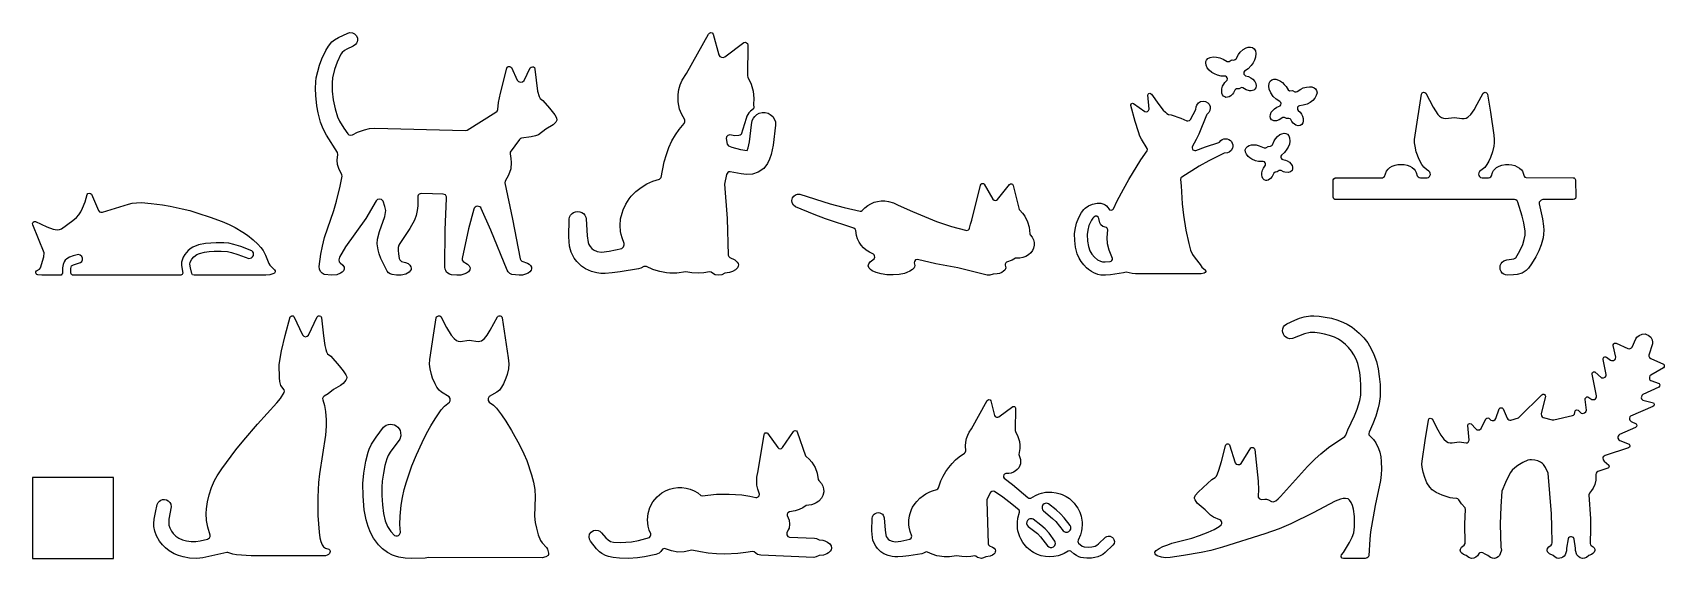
# Model space of a CAD drawing. Extents: x 0.5 to 20.7, y 17 to 23.5.
import ezdxf

# ---------------------------------------------------------------- set-up
doc = ezdxf.new("R2010")
doc.units = 0

msp = doc.modelspace()

# ---------------------------------------------------------------- linework, layer by layer
for points in [[(4.203, 20.5), (4.108, 20.511), (4.081, 20.526), (4.06, 20.548), (4.048, 20.575), (4.045, 20.61), (4.067, 20.761), (4.085, 20.86), (4.112, 20.967), (4.225, 21.299), (4.261, 21.416), (4.304, 21.6), (4.328, 21.726), (4.324, 21.742), (4.287, 21.82), (4.274, 21.871), (4.27, 21.924), (4.277, 21.995), (4.273, 22.017), (4.135, 22.232), (4.095, 22.311), (4.063, 22.392), (4.034, 22.508), (4.018, 22.594), (4.003, 22.723), (4, 22.811), (4.004, 22.891), (4.01, 22.941), (4.027, 23.02), (4.051, 23.1), (4.079, 23.176), (4.128, 23.278), (4.161, 23.334), (4.204, 23.385), (4.236, 23.412), (4.285, 23.442), (4.402, 23.494), (4.424, 23.5), (4.456, 23.498), (4.484, 23.485), (4.507, 23.462), (4.52, 23.431), (4.521, 23.409), (4.517, 23.388), (4.509, 23.37), (4.495, 23.353), (4.468, 23.334), (4.387, 23.296), (4.359, 23.279), (4.332, 23.256), (4.313, 23.232), (4.268, 23.137), (4.235, 23.043), (4.212, 22.943), (4.205, 22.88), (4.206, 22.778), (4.22, 22.669), (4.244, 22.558), (4.274, 22.461), (4.299, 22.404), (4.35, 22.32), (4.402, 22.248), (4.414, 22.238), (4.431, 22.233), (4.457, 22.236), (4.519, 22.269), (4.606, 22.3), (4.669, 22.314), (4.734, 22.321), (5.858, 22.292), (5.876, 22.295), (6.232, 22.515), (6.247, 22.531), (6.255, 22.55), (6.265, 22.637), (6.288, 22.753), (6.366, 23.059), (6.374, 23.073), (6.385, 23.081), (6.402, 23.083), (6.414, 23.079), (6.424, 23.071), (6.497, 22.911), (6.512, 22.896), (6.537, 22.887), (6.563, 22.893), (6.581, 22.909), (6.658, 23.067), (6.668, 23.075), (6.685, 23.079), (6.697, 23.076), (6.708, 23.068), (6.716, 23.049), (6.749, 22.778), (6.767, 22.709), (6.781, 22.687), (6.814, 22.66), (6.896, 22.565), (6.961, 22.485), (6.984, 22.445), (6.985, 22.416), (6.972, 22.392), (6.94, 22.361), (6.852, 22.305), (6.76, 22.238), (6.722, 22.223), (6.669, 22.21), (6.551, 22.197), (6.537, 22.192), (6.523, 22.18), (6.409, 22.024), (6.407, 22.001), (6.419, 21.943), (6.423, 21.893), (6.415, 21.815), (6.39, 21.739), (6.346, 21.664), (6.341, 21.643), (6.439, 21.192), (6.532, 20.702), (6.541, 20.685), (6.553, 20.675), (6.623, 20.651), (6.644, 20.638), (6.662, 20.62), (6.672, 20.601), (6.674, 20.581), (6.668, 20.562), (6.654, 20.543), (6.63, 20.525), (6.598, 20.512), (6.562, 20.503), (6.522, 20.5), (6.431, 20.51), (6.405, 20.522), (6.383, 20.542), (6.37, 20.565), (6.17, 21.057), (6.052, 21.325), (6.045, 21.337), (6.032, 21.348), (6.005, 21.354), (5.989, 21.351), (5.976, 21.343), (5.965, 21.331), (5.959, 21.317), (5.895, 21.074), (5.813, 20.709), (5.816, 20.688), (5.828, 20.669), (5.88, 20.639), (5.903, 20.615), (5.912, 20.591), (5.908, 20.566), (5.892, 20.543), (5.868, 20.525), (5.837, 20.512), (5.8, 20.503), (5.75, 20.5), (5.682, 20.507), (5.659, 20.514), (5.639, 20.525), (5.623, 20.539), (5.611, 20.558), (5.604, 20.577), (5.601, 20.599), (5.605, 21.06), (5.623, 21.451), (5.621, 21.471), (5.607, 21.493), (5.581, 21.504), (5.314, 21.512), (5.297, 21.509), (5.284, 21.502), (5.272, 21.49), (5.266, 21.477), (5.265, 21.357), (5.259, 21.302), (5.245, 21.239), (5.223, 21.18), (5.168, 21.078), (5.043, 20.894), (5.032, 20.871), (5.025, 20.844), (5.023, 20.807), (5.026, 20.765), (5.037, 20.707), (5.045, 20.689), (5.066, 20.672), (5.115, 20.658), (5.145, 20.644), (5.167, 20.625), (5.18, 20.606), (5.184, 20.589), (5.182, 20.571), (5.173, 20.553), (5.158, 20.538), (5.116, 20.514), (5.061, 20.502), (5.002, 20.502), (4.948, 20.508), (4.925, 20.516), (4.903, 20.531), (4.886, 20.552), (4.808, 20.706), (4.786, 20.767), (4.774, 20.813), (4.765, 20.889), (4.769, 20.945), (4.791, 21.041), (4.856, 21.225), (4.867, 21.275), (4.87, 21.299), (4.86, 21.352), (4.837, 21.415), (4.817, 21.436), (4.792, 21.442), (4.769, 21.436), (4.752, 21.421), (4.623, 21.204), (4.372, 20.851), (4.297, 20.722), (4.287, 20.693), (4.292, 20.667), (4.305, 20.652), (4.34, 20.624), (4.354, 20.6), (4.355, 20.577), (4.345, 20.555), (4.33, 20.538), (4.311, 20.525), (4.262, 20.507)], [(7.789, 20.833), (7.812, 20.85), (7.821, 20.878), (7.819, 20.893), (7.793, 20.963), (7.783, 21.003), (7.776, 21.042), (7.771, 21.116), (7.776, 21.196), (7.793, 21.269), (7.806, 21.309), (7.838, 21.38), (7.881, 21.445), (7.907, 21.479), (7.964, 21.537), (8.028, 21.587), (8.098, 21.629), (8.176, 21.664), (8.255, 21.689), (8.27, 21.699), (8.279, 21.711), (8.316, 21.903), (8.342, 21.993), (8.374, 22.081), (8.411, 22.161), (8.454, 22.236), (8.5, 22.303), (8.563, 22.375), (8.572, 22.396), (8.57, 22.422), (8.528, 22.495), (8.506, 22.553), (8.487, 22.643), (8.486, 22.737), (8.495, 22.797), (8.512, 22.855), (8.537, 22.913), (8.589, 22.993), (8.863, 23.483), (8.875, 23.495), (8.891, 23.5), (8.908, 23.496), (8.92, 23.483), (8.989, 23.225), (9.004, 23.204), (9.023, 23.195), (9.046, 23.194), (9.064, 23.202), (9.302, 23.377), (9.318, 23.381), (9.335, 23.376), (9.346, 23.364), (9.351, 23.348), (9.345, 22.965), (9.349, 22.95), (9.392, 22.865), (9.416, 22.778), (9.423, 22.686), (9.418, 22.612), (9.425, 22.576), (9.418, 22.56), (9.383, 22.529), (9.363, 22.507), (9.339, 22.468), (9.327, 22.44), (9.268, 22.241), (9.254, 22.231), (9.237, 22.228), (9.189, 22.226), (9.128, 22.235), (9.101, 22.227), (9.087, 22.212), (9.08, 22.19), (9.093, 22.121), (9.112, 22.1), (9.153, 22.085), (9.26, 22.056), (9.343, 22.044), (9.355, 22.076), (9.37, 22.15), (9.393, 22.361), (9.405, 22.413), (9.418, 22.441), (9.435, 22.465), (9.462, 22.489), (9.489, 22.503), (9.525, 22.513), (9.563, 22.513), (9.601, 22.503), (9.628, 22.489), (9.657, 22.463), (9.677, 22.433), (9.69, 22.396), (9.693, 22.358), (9.663, 22.109), (9.639, 21.994), (9.619, 21.934), (9.592, 21.881), (9.546, 21.821), (9.479, 21.774), (9.406, 21.752), (9.335, 21.748), (9.266, 21.754), (9.133, 21.781), (9.116, 21.778), (9.104, 21.771), (9.093, 21.758), (9.087, 21.745), (9.061, 21.625), (9.092, 21.203), (9.108, 20.75), (9.115, 20.731), (9.125, 20.72), (9.188, 20.69), (9.219, 20.662), (9.228, 20.646), (9.233, 20.629), (9.231, 20.612), (9.223, 20.594), (9.197, 20.566), (9.161, 20.546), (9.121, 20.534), (9.066, 20.525), (9.026, 20.507), (8.988, 20.5), (8.945, 20.507), (8.924, 20.517), (8.895, 20.537), (8.876, 20.542), (8.807, 20.531), (8.741, 20.526), (8.656, 20.53), (8.582, 20.541), (8.47, 20.527), (8.386, 20.527), (8.342, 20.531), (8.259, 20.546), (8.217, 20.558), (8.175, 20.572), (8.095, 20.607), (8.081, 20.61), (8.062, 20.607), (8.026, 20.587), (7.996, 20.578), (7.77, 20.542), (7.67, 20.529), (7.585, 20.524), (7.531, 20.524), (7.482, 20.53), (7.414, 20.548), (7.343, 20.579), (7.291, 20.614), (7.261, 20.64), (7.234, 20.669), (7.202, 20.713), (7.165, 20.784), (7.154, 20.816), (7.144, 20.86), (7.135, 20.977), (7.14, 21.192), (7.145, 21.218), (7.157, 21.242), (7.174, 21.262), (7.193, 21.275), (7.218, 21.285), (7.244, 21.289), (7.272, 21.285), (7.296, 21.275), (7.315, 21.262), (7.332, 21.242), (7.344, 21.219), (7.349, 21.197), (7.361, 20.988), (7.373, 20.905), (7.382, 20.879), (7.398, 20.854), (7.418, 20.831), (7.439, 20.814), (7.484, 20.794), (7.54, 20.787), (7.635, 20.799)], [(15.23, 23.172), (15.28, 23.142), (15.294, 23.142), (15.304, 23.145), (15.331, 23.161), (15.344, 23.163), (15.365, 23.161), (15.381, 23.167), (15.391, 23.177), (15.42, 23.229), (15.441, 23.257), (15.48, 23.291), (15.515, 23.311), (15.541, 23.32), (15.571, 23.322), (15.594, 23.316), (15.614, 23.302), (15.63, 23.276), (15.636, 23.243), (15.632, 23.198), (15.619, 23.158), (15.604, 23.128), (15.579, 23.092), (15.54, 23.054), (15.494, 23.024), (15.487, 23.012), (15.485, 22.998), (15.488, 22.985), (15.498, 22.973), (15.509, 22.967), (15.546, 22.956), (15.573, 22.943), (15.598, 22.923), (15.621, 22.897), (15.635, 22.871), (15.641, 22.842), (15.637, 22.819), (15.625, 22.8), (15.612, 22.79), (15.596, 22.784), (15.578, 22.781), (15.559, 22.782), (15.517, 22.795), (15.476, 22.819), (15.458, 22.82), (15.428, 22.805), (15.397, 22.804), (15.383, 22.797), (15.375, 22.788), (15.359, 22.758), (15.345, 22.739), (15.325, 22.72), (15.304, 22.707), (15.285, 22.701), (15.266, 22.7), (15.25, 22.705), (15.236, 22.714), (15.223, 22.73), (15.215, 22.753), (15.213, 22.779), (15.216, 22.807), (15.225, 22.837), (15.239, 22.863), (15.253, 22.882), (15.281, 22.912), (15.284, 22.929), (15.28, 22.943), (15.272, 22.954), (15.259, 22.961), (15.205, 22.964), (15.162, 22.974), (15.122, 22.991), (15.093, 23.008), (15.06, 23.035), (15.035, 23.065), (15.02, 23.096), (15.015, 23.128), (15.017, 23.142), (15.024, 23.158), (15.043, 23.179), (15.072, 23.194), (15.106, 23.2), (15.147, 23.199), (15.189, 23.189)], [(15.895, 22.577), (15.937, 22.595), (15.946, 22.607), (15.948, 22.623), (15.944, 22.637), (15.933, 22.65), (15.888, 22.677), (15.851, 22.712), (15.821, 22.756), (15.802, 22.803), (15.796, 22.839), (15.8, 22.876), (15.814, 22.902), (15.835, 22.918), (15.859, 22.924), (15.884, 22.923), (15.916, 22.913), (15.941, 22.9), (15.965, 22.882), (15.988, 22.86), (16.009, 22.835), (16.034, 22.793), (16.051, 22.782), (16.089, 22.783), (16.12, 22.768), (16.135, 22.767), (16.148, 22.772), (16.194, 22.803), (16.223, 22.816), (16.263, 22.828), (16.3, 22.831), (16.328, 22.829), (16.356, 22.819), (16.374, 22.806), (16.388, 22.785), (16.393, 22.757), (16.384, 22.722), (16.366, 22.691), (16.339, 22.662), (16.307, 22.637), (16.27, 22.617), (16.221, 22.602), (16.174, 22.596), (16.162, 22.59), (16.153, 22.577), (16.15, 22.564), (16.153, 22.549), (16.159, 22.539), (16.184, 22.516), (16.2, 22.493), (16.213, 22.466), (16.22, 22.438), (16.222, 22.407), (16.216, 22.383), (16.205, 22.364), (16.186, 22.351), (16.16, 22.347), (16.129, 22.357), (16.113, 22.367), (16.097, 22.382), (16.08, 22.403), (16.067, 22.425), (16.059, 22.434), (16.045, 22.439), (16.015, 22.439), (15.99, 22.451), (15.969, 22.449), (15.926, 22.422), (15.893, 22.411), (15.875, 22.409), (15.857, 22.411), (15.842, 22.416), (15.829, 22.424), (15.816, 22.442), (15.812, 22.464), (15.815, 22.488), (15.827, 22.515), (15.844, 22.538), (15.865, 22.559)], [(13.45, 20.711), (13.426, 20.767), (13.405, 20.847), (13.394, 20.932), (13.393, 21.014), (13.398, 21.068), (13.417, 21.144), (13.445, 21.216), (13.48, 21.278), (13.507, 21.313), (13.523, 21.328), (13.565, 21.358), (13.614, 21.379), (13.674, 21.39), (13.717, 21.39), (13.756, 21.38), (13.77, 21.372), (13.789, 21.358), (13.805, 21.338), (13.816, 21.32), (13.826, 21.311), (13.847, 21.306), (13.857, 21.308), (13.868, 21.315), (13.874, 21.323), (13.919, 21.419), (13.997, 21.566), (14.064, 21.686), (14.213, 21.929), (14.291, 22.04), (14.293, 22.054), (14.289, 22.066), (14.219, 22.182), (14.202, 22.22), (14.182, 22.275), (14.144, 22.401), (14.089, 22.599), (14.088, 22.608), (14.093, 22.619), (14.1, 22.625), (14.108, 22.628), (14.123, 22.626), (14.262, 22.526), (14.277, 22.521), (14.295, 22.525), (14.308, 22.538), (14.314, 22.555), (14.301, 22.731), (14.304, 22.739), (14.313, 22.747), (14.322, 22.75), (14.331, 22.749), (14.343, 22.74), (14.435, 22.613), (14.49, 22.543), (14.516, 22.515), (14.534, 22.499), (14.553, 22.49), (14.588, 22.484), (14.707, 22.443), (14.783, 22.411), (14.796, 22.409), (14.813, 22.414), (14.826, 22.427), (14.893, 22.55), (14.897, 22.584), (14.904, 22.604), (14.925, 22.631), (14.951, 22.647), (14.984, 22.654), (15.013, 22.649), (15.041, 22.632), (15.058, 22.614), (15.069, 22.589), (15.072, 22.565), (15.067, 22.537), (15.054, 22.512), (15.03, 22.489), (15.025, 22.479), (14.929, 22.245), (14.898, 22.178), (14.849, 22.09), (14.847, 22.074), (14.851, 22.061), (14.857, 22.052), (14.867, 22.046), (14.881, 22.043), (14.891, 22.044), (15.014, 22.089), (15.176, 22.142), (15.187, 22.148), (15.204, 22.167), (15.219, 22.177), (15.24, 22.186), (15.262, 22.189), (15.281, 22.187), (15.302, 22.18), (15.32, 22.167), (15.333, 22.153), (15.344, 22.134), (15.35, 22.113), (15.351, 22.094), (15.346, 22.072), (15.33, 22.043), (15.306, 22.023), (15.285, 22.015), (15.245, 22.008), (15.054, 21.917), (14.933, 21.85), (14.72, 21.715), (14.709, 21.703), (14.705, 21.686), (14.713, 21.604), (14.725, 21.384), (14.741, 21.245), (14.77, 21.056), (14.805, 20.893), (14.829, 20.812), (14.853, 20.757), (14.884, 20.712), (14.947, 20.635), (14.969, 20.6), (15.011, 20.562), (15.016, 20.548), (15.01, 20.534), (14.998, 20.526), (14.958, 20.519), (14.148, 20.519), (14.106, 20.524), (14.03, 20.539), (13.999, 20.53), (13.839, 20.505), (13.775, 20.5), (13.716, 20.503), (13.679, 20.511), (13.632, 20.53), (13.603, 20.546), (13.564, 20.573), (13.54, 20.594), (13.506, 20.629), (13.474, 20.671)], [(16.623, 21.436), (16.611, 21.438), (16.601, 21.445), (16.595, 21.454), (16.593, 21.466), (16.593, 21.68), (16.599, 21.694), (16.615, 21.705), (17.201, 21.706), (17.217, 21.713), (17.229, 21.723), (17.253, 21.788), (17.271, 21.811), (17.295, 21.831), (17.324, 21.848), (17.358, 21.86), (17.394, 21.868), (17.432, 21.871), (17.471, 21.868), (17.507, 21.86), (17.541, 21.848), (17.571, 21.831), (17.594, 21.812), (17.608, 21.795), (17.621, 21.77), (17.633, 21.728), (17.643, 21.716), (17.655, 21.709), (17.672, 21.706), (17.755, 21.706), (17.771, 21.711), (17.785, 21.723), (17.795, 21.746), (17.794, 21.761), (17.788, 21.774), (17.778, 21.786), (17.748, 21.806), (17.716, 21.835), (17.69, 21.869), (17.656, 21.932), (17.621, 22.027), (17.605, 22.095), (17.6, 22.137), (17.6, 22.177), (17.605, 22.234), (17.684, 22.738), (17.693, 22.755), (17.711, 22.763), (17.727, 22.76), (17.739, 22.75), (17.83, 22.578), (17.889, 22.488), (17.908, 22.468), (17.934, 22.45), (17.956, 22.441), (17.982, 22.437), (18.092, 22.452), (18.183, 22.438), (18.212, 22.438), (18.236, 22.443), (18.26, 22.455), (18.296, 22.488), (18.335, 22.544), (18.375, 22.614), (18.449, 22.753), (18.462, 22.762), (18.474, 22.763), (18.489, 22.758), (18.497, 22.749), (18.501, 22.738), (18.538, 22.517), (18.58, 22.234), (18.586, 22.177), (18.585, 22.137), (18.58, 22.095), (18.564, 22.026), (18.539, 21.956), (18.518, 21.909), (18.494, 21.868), (18.468, 21.834), (18.437, 21.806), (18.404, 21.783), (18.394, 21.767), (18.391, 21.752), (18.394, 21.734), (18.403, 21.72), (18.414, 21.711), (18.436, 21.706), (18.514, 21.706), (18.531, 21.71), (18.544, 21.718), (18.553, 21.729), (18.564, 21.77), (18.578, 21.795), (18.591, 21.812), (18.615, 21.831), (18.645, 21.848), (18.679, 21.861), (18.726, 21.87), (18.765, 21.87), (18.803, 21.866), (18.839, 21.857), (18.871, 21.843), (18.898, 21.825), (18.921, 21.804), (18.934, 21.786), (18.955, 21.725), (18.965, 21.715), (18.981, 21.707), (19.563, 21.706), (19.574, 21.703), (19.584, 21.697), (19.592, 21.68), (19.593, 21.466), (19.589, 21.451), (19.578, 21.44), (19.563, 21.436), (19.186, 21.436), (19.165, 21.43), (19.148, 21.414), (19.143, 21.402), (19.142, 21.385), (19.182, 21.198), (19.194, 21.106), (19.197, 21.059), (19.195, 21.008), (19.189, 20.961), (19.166, 20.876), (19.138, 20.803), (19.101, 20.727), (19.048, 20.641), (19.008, 20.588), (18.979, 20.559), (18.929, 20.528), (18.871, 20.51), (18.824, 20.504), (18.746, 20.5), (18.723, 20.504), (18.705, 20.513), (18.685, 20.528), (18.669, 20.548), (18.66, 20.571), (18.657, 20.597), (18.66, 20.621), (18.669, 20.644), (18.685, 20.663), (18.704, 20.678), (18.743, 20.692), (18.828, 20.703), (18.851, 20.717), (18.887, 20.774), (18.914, 20.825), (18.938, 20.882), (18.957, 20.942), (18.968, 20.997), (18.969, 21.044), (18.953, 21.149), (18.931, 21.232), (18.879, 21.404), (18.87, 21.42), (18.854, 21.432), (18.835, 21.436)], [(15.731, 21.825), (15.755, 21.86), (15.757, 21.877), (15.752, 21.89), (15.741, 21.902), (15.727, 21.907), (15.67, 21.908), (15.63, 21.917), (15.584, 21.937), (15.56, 21.953), (15.54, 21.97), (15.519, 21.997), (15.507, 22.024), (15.505, 22.05), (15.514, 22.075), (15.531, 22.092), (15.551, 22.103), (15.581, 22.111), (15.609, 22.113), (15.638, 22.111), (15.676, 22.102), (15.738, 22.074), (15.759, 22.075), (15.787, 22.093), (15.816, 22.096), (15.832, 22.105), (15.84, 22.115), (15.862, 22.162), (15.878, 22.188), (15.904, 22.217), (15.933, 22.239), (15.956, 22.251), (15.984, 22.257), (16.005, 22.255), (16.026, 22.246), (16.044, 22.226), (16.054, 22.199), (16.056, 22.16), (16.05, 22.122), (16.036, 22.086), (16.021, 22.058), (15.991, 22.02), (15.951, 21.986), (15.946, 21.974), (15.945, 21.961), (15.95, 21.947), (15.959, 21.937), (15.97, 21.932), (16.003, 21.924), (16.023, 21.915), (16.051, 21.897), (16.07, 21.877), (16.083, 21.857), (16.091, 21.835), (16.09, 21.812), (16.083, 21.794), (16.063, 21.778), (16.034, 21.77), (15.995, 21.774), (15.976, 21.781), (15.95, 21.794), (15.939, 21.796), (15.924, 21.794), (15.9, 21.779), (15.874, 21.776), (15.857, 21.763), (15.837, 21.721), (15.816, 21.695), (15.787, 21.677), (15.772, 21.673), (15.758, 21.673), (15.74, 21.68), (15.724, 21.696), (15.715, 21.716), (15.71, 21.74), (15.711, 21.767), (15.719, 21.799)], [(10.684, 21.052), (10.677, 21.072), (10.661, 21.084), (10.311, 21.198), (10.172, 21.251), (9.938, 21.346), (9.913, 21.365), (9.897, 21.394), (9.893, 21.426), (9.902, 21.458), (9.917, 21.48), (9.939, 21.495), (9.965, 21.503), (9.992, 21.502), (10.368, 21.383), (10.54, 21.338), (10.739, 21.292), (10.75, 21.294), (10.763, 21.3), (10.799, 21.336), (10.835, 21.364), (10.873, 21.385), (10.913, 21.402), (10.956, 21.414), (11.001, 21.42), (11.045, 21.42), (11.089, 21.414), (11.153, 21.394), (11.208, 21.366), (11.389, 21.287), (11.686, 21.165), (11.869, 21.105), (12.043, 21.056), (12.058, 21.055), (12.078, 21.062), (12.087, 21.072), (12.092, 21.082), (12.103, 21.132), (12.121, 21.182), (12.23, 21.615), (12.237, 21.627), (12.245, 21.633), (12.256, 21.635), (12.266, 21.633), (12.274, 21.627), (12.38, 21.443), (12.396, 21.43), (12.412, 21.426), (12.427, 21.429), (12.44, 21.438), (12.587, 21.622), (12.598, 21.63), (12.612, 21.631), (12.624, 21.626), (12.633, 21.612), (12.708, 21.314), (12.714, 21.305), (12.749, 21.268), (12.777, 21.23), (12.812, 21.162), (12.831, 21.093), (12.838, 21.013), (12.843, 21.002), (12.868, 20.97), (12.883, 20.94), (12.892, 20.906), (12.893, 20.871), (12.886, 20.837), (12.871, 20.805), (12.85, 20.776), (12.823, 20.752), (12.79, 20.732), (12.753, 20.719), (12.714, 20.712), (12.662, 20.71), (12.62, 20.688), (12.552, 20.663), (12.541, 20.652), (12.535, 20.638), (12.534, 20.625), (12.541, 20.592), (12.537, 20.578), (12.529, 20.564), (12.514, 20.549), (12.494, 20.536), (12.463, 20.524), (12.435, 20.517), (12.386, 20.512), (12.346, 20.5), (12.31, 20.501), (11.948, 20.592), (11.676, 20.641), (11.447, 20.697), (11.425, 20.689), (11.411, 20.672), (11.408, 20.654), (11.415, 20.619), (11.413, 20.606), (11.406, 20.592), (11.386, 20.57), (11.355, 20.55), (11.318, 20.534), (11.288, 20.524), (11.221, 20.511), (11.147, 20.505), (11.071, 20.507), (11, 20.516), (10.937, 20.534), (10.887, 20.557), (10.869, 20.571), (10.851, 20.59), (10.84, 20.617), (10.845, 20.643), (10.863, 20.668), (10.911, 20.704), (10.919, 20.722), (10.918, 20.741), (10.911, 20.753), (10.903, 20.761), (10.853, 20.785), (10.815, 20.811), (10.782, 20.84), (10.753, 20.873), (10.728, 20.91), (10.708, 20.951), (10.694, 20.993)], [(0.502, 21.125), (0.5, 21.139), (0.508, 21.156), (0.52, 21.164), (0.535, 21.165), (0.675, 21.099), (0.755, 21.07), (0.779, 21.065), (0.812, 21.063), (0.833, 21.066), (0.856, 21.075), (0.996, 21.176), (1.041, 21.215), (1.071, 21.248), (1.096, 21.284), (1.118, 21.328), (1.148, 21.408), (1.175, 21.498), (1.184, 21.51), (1.198, 21.516), (1.216, 21.512), (1.227, 21.502), (1.314, 21.3), (1.327, 21.286), (1.343, 21.279), (1.365, 21.28), (1.685, 21.379), (1.731, 21.39), (1.785, 21.397), (1.849, 21.398), (1.967, 21.389), (2.105, 21.371), (2.203, 21.354), (2.349, 21.323), (2.444, 21.299), (2.544, 21.269), (2.698, 21.219), (2.844, 21.164), (2.931, 21.126), (3.007, 21.09), (3.102, 21.035), (3.158, 20.996), (3.228, 20.94), (3.288, 20.883), (3.322, 20.845), (3.351, 20.805), (3.382, 20.748), (3.421, 20.644), (3.436, 20.625), (3.493, 20.568), (3.5, 20.555), (3.5, 20.544), (3.491, 20.527), (3.471, 20.517), (3.436, 20.507), (3.384, 20.5), (2.498, 20.5), (2.48, 20.506), (2.47, 20.521), (2.452, 20.593), (2.447, 20.638), (2.45, 20.661), (2.47, 20.7), (2.495, 20.73), (2.53, 20.755), (2.563, 20.77), (2.627, 20.785), (2.683, 20.793), (2.745, 20.798), (2.834, 20.799), (2.91, 20.793), (2.962, 20.782), (3.041, 20.757), (3.174, 20.709), (3.191, 20.71), (3.208, 20.716), (3.221, 20.727), (3.231, 20.744), (3.234, 20.76), (3.231, 20.777), (3.225, 20.79), (3.213, 20.802), (3.075, 20.855), (2.989, 20.882), (2.926, 20.896), (2.867, 20.902), (2.773, 20.903), (2.641, 20.893), (2.553, 20.876), (2.483, 20.849), (2.46, 20.835), (2.426, 20.808), (2.384, 20.759), (2.364, 20.725), (2.349, 20.688), (2.344, 20.662), (2.343, 20.62), (2.358, 20.525), (2.35, 20.508), (2.333, 20.5), (0.995, 20.501), (0.979, 20.511), (0.973, 20.525), (0.974, 20.584), (0.981, 20.615), (0.989, 20.623), (1.006, 20.631), (1.092, 20.657), (1.108, 20.671), (1.117, 20.689), (1.118, 20.713), (1.108, 20.734), (1.09, 20.749), (1.067, 20.755), (1.002, 20.739), (0.956, 20.723), (0.924, 20.705), (0.904, 20.688), (0.889, 20.668), (0.877, 20.635), (0.87, 20.592), (0.868, 20.522), (0.863, 20.512), (0.851, 20.502), (0.84, 20.5), (0.613, 20.5), (0.563, 20.505), (0.552, 20.51), (0.544, 20.518), (0.541, 20.529), (0.541, 20.541), (0.549, 20.554), (0.585, 20.577), (0.598, 20.594), (0.639, 20.73), (0.644, 20.779)], [(13.693, 21.201), (13.685, 21.219), (13.67, 21.229), (13.652, 21.23), (13.632, 21.22), (13.617, 21.205), (13.601, 21.182), (13.571, 21.116), (13.555, 21.058), (13.549, 21.005), (13.553, 20.923), (13.565, 20.857), (13.582, 20.804), (13.606, 20.763), (13.638, 20.724), (13.676, 20.693), (13.713, 20.673), (13.739, 20.666), (13.773, 20.665), (13.835, 20.671), (13.845, 20.676), (13.854, 20.684), (13.86, 20.697), (13.861, 20.708), (13.82, 20.811), (13.801, 20.889), (13.795, 20.966), (13.803, 21.06), (13.801, 21.07), (13.796, 21.082), (13.786, 21.091), (13.743, 21.103), (13.718, 21.122), (13.704, 21.147)], [(2.034, 17.279), (2.012, 17.336), (2.001, 17.395), (2, 17.429), (2.004, 17.483), (2.019, 17.565), (2.041, 17.664), (2.053, 17.69), (2.068, 17.707), (2.087, 17.72), (2.108, 17.727), (2.13, 17.729), (2.155, 17.724), (2.179, 17.711), (2.198, 17.691), (2.209, 17.668), (2.213, 17.635), (2.187, 17.485), (2.184, 17.443), (2.185, 17.411), (2.196, 17.376), (2.217, 17.338), (2.239, 17.309), (2.271, 17.276), (2.308, 17.25), (2.353, 17.229), (2.404, 17.215), (2.462, 17.207), (2.52, 17.207), (2.574, 17.216), (2.664, 17.237), (2.678, 17.244), (2.688, 17.254), (2.695, 17.269), (2.696, 17.286), (2.666, 17.385), (2.653, 17.469), (2.649, 17.554), (2.652, 17.612), (2.663, 17.698), (2.683, 17.786), (2.713, 17.874), (2.751, 17.962), (2.784, 18.021), (2.841, 18.107), (3.016, 18.341), (3.114, 18.46), (3.284, 18.658), (3.523, 18.922), (3.565, 18.976), (3.614, 19.051), (3.617, 19.067), (3.613, 19.083), (3.573, 19.138), (3.558, 19.185), (3.554, 19.233), (3.551, 19.394), (3.561, 19.472), (3.579, 19.564), (3.625, 19.755), (3.686, 19.985), (3.697, 19.996), (3.707, 20), (3.722, 19.998), (3.734, 19.989), (3.838, 19.762), (3.854, 19.746), (3.877, 19.74), (3.899, 19.747), (3.912, 19.761), (4.021, 19.987), (4.029, 19.995), (4.039, 20), (4.05, 20), (4.064, 19.994), (4.071, 19.985), (4.074, 19.974), (4.098, 19.753), (4.115, 19.633), (4.126, 19.583), (4.136, 19.553), (4.15, 19.53), (4.19, 19.498), (4.292, 19.379), (4.342, 19.317), (4.375, 19.27), (4.383, 19.252), (4.386, 19.235), (4.385, 19.219), (4.377, 19.203), (4.341, 19.162), (4.308, 19.138), (4.224, 19.086), (4.155, 19.033), (4.106, 19.005), (4.094, 18.993), (4.088, 18.975), (4.089, 18.958), (4.111, 18.888), (4.124, 18.817), (4.134, 18.714), (4.134, 18.634), (4.124, 18.522), (4.049, 18.044), (4.036, 17.939), (4.027, 17.755), (4.03, 17.531), (4.044, 17.325), (4.055, 17.252), (4.065, 17.208), (4.082, 17.165), (4.101, 17.143), (4.124, 17.127), (4.165, 17.112), (4.177, 17.102), (4.183, 17.084), (4.173, 17.061), (4.161, 17.048), (4.146, 17.039), (4.122, 17.033), (4.091, 17.03), (3.204, 17.03), (3.021, 17.043), (2.976, 17.052), (2.917, 17.071), (2.901, 17.073), (2.716, 17.029), (2.607, 17.008), (2.532, 17), (2.441, 17.003), (2.363, 17.017), (2.306, 17.034), (2.253, 17.056), (2.188, 17.094), (2.145, 17.128), (2.106, 17.169), (2.071, 17.213)], [(4.626, 17.476), (4.603, 17.6), (4.588, 17.767), (4.586, 17.925), (4.597, 18.053), (4.622, 18.203), (4.651, 18.312), (4.665, 18.349), (4.694, 18.41), (4.749, 18.498), (4.84, 18.621), (4.873, 18.645), (4.905, 18.656), (4.93, 18.658), (4.954, 18.656), (4.978, 18.649), (5, 18.637), (5.019, 18.621), (5.035, 18.602), (5.046, 18.58), (5.053, 18.558), (5.055, 18.516), (5.042, 18.475), (4.925, 18.313), (4.901, 18.271), (4.883, 18.23), (4.859, 18.147), (4.84, 18.054), (4.826, 17.953), (4.821, 17.881), (4.821, 17.776), (4.828, 17.662), (4.841, 17.556), (4.863, 17.464), (4.893, 17.393), (4.933, 17.33), (4.977, 17.283), (4.994, 17.277), (5.013, 17.278), (5.026, 17.283), (5.039, 17.294), (5.05, 17.318), (5.045, 17.418), (5.047, 17.521), (5.059, 17.656), (5.075, 17.754), (5.098, 17.851), (5.125, 17.948), (5.193, 18.145), (5.248, 18.279), (5.319, 18.434), (5.373, 18.542), (5.427, 18.64), (5.481, 18.726), (5.556, 18.836), (5.596, 18.882), (5.657, 18.932), (5.667, 18.949), (5.668, 18.978), (5.656, 18.999), (5.561, 19.053), (5.53, 19.081), (5.502, 19.117), (5.479, 19.158), (5.449, 19.226), (5.434, 19.274), (5.417, 19.343), (5.412, 19.402), (5.415, 19.46), (5.46, 19.76), (5.495, 19.973), (5.499, 19.985), (5.512, 19.996), (5.524, 20), (5.537, 19.999), (5.551, 19.989), (5.621, 19.856), (5.679, 19.76), (5.714, 19.717), (5.744, 19.694), (5.767, 19.685), (5.791, 19.682), (5.903, 19.696), (6.012, 19.682), (6.053, 19.691), (6.091, 19.718), (6.123, 19.758), (6.163, 19.821), (6.251, 19.986), (6.26, 19.995), (6.272, 20), (6.284, 19.999), (6.296, 19.994), (6.305, 19.985), (6.309, 19.973), (6.386, 19.48), (6.392, 19.404), (6.387, 19.343), (6.371, 19.274), (6.355, 19.226), (6.326, 19.158), (6.302, 19.116), (6.275, 19.081), (6.243, 19.053), (6.149, 19), (6.136, 18.978), (6.135, 18.953), (6.149, 18.93), (6.202, 18.894), (6.241, 18.856), (6.303, 18.774), (6.356, 18.696), (6.426, 18.58), (6.524, 18.403), (6.579, 18.293), (6.615, 18.208), (6.674, 18.031), (6.696, 17.941), (6.712, 17.852), (6.718, 17.76), (6.71, 17.522), (6.719, 17.445), (6.733, 17.374), (6.757, 17.289), (6.784, 17.222), (6.804, 17.192), (6.859, 17.134), (6.872, 17.115), (6.885, 17.062), (6.884, 17.049), (6.879, 17.036), (6.852, 17.019), (6.806, 17.008), (5.4, 17.01), (5.357, 17.002), (5.187, 17), (5.109, 17.003), (5.03, 17.014), (4.988, 17.025), (4.953, 17.038), (4.893, 17.072), (4.831, 17.118), (4.78, 17.169), (4.718, 17.251), (4.68, 17.319), (4.65, 17.392)], [(14.388, 17.054), (14.385, 17.064), (14.386, 17.075), (14.402, 17.097), (14.44, 17.123), (14.485, 17.145), (14.545, 17.169), (14.598, 17.186), (14.842, 17.25), (14.939, 17.282), (15.047, 17.324), (15.12, 17.358), (15.183, 17.394), (15.208, 17.415), (15.214, 17.43), (15.214, 17.443), (15.21, 17.457), (15.203, 17.467), (15.19, 17.477), (15.112, 17.508), (15.073, 17.534), (15.007, 17.6), (14.911, 17.684), (14.883, 17.723), (14.878, 17.738), (14.877, 17.752), (14.887, 17.781), (14.92, 17.819), (14.982, 17.878), (15.092, 17.974), (15.132, 17.999), (15.149, 18.018), (15.162, 18.045), (15.179, 18.089), (15.21, 18.197), (15.259, 18.393), (15.264, 18.403), (15.272, 18.411), (15.282, 18.414), (15.293, 18.414), (15.303, 18.41), (15.31, 18.402), (15.38, 18.183), (15.394, 18.166), (15.411, 18.159), (15.434, 18.161), (15.452, 18.174), (15.573, 18.365), (15.583, 18.37), (15.593, 18.372), (15.604, 18.37), (15.615, 18.361), (15.621, 18.347), (15.663, 17.956), (15.668, 17.848), (15.664, 17.771), (15.666, 17.758), (15.676, 17.741), (15.692, 17.731), (15.706, 17.729), (15.747, 17.733), (15.767, 17.732), (15.791, 17.724), (15.828, 17.701), (15.848, 17.698), (15.864, 17.702), (15.883, 17.713), (15.91, 17.734), (15.941, 17.763), (16.273, 18.136), (16.369, 18.232), (16.44, 18.294), (16.533, 18.369), (16.736, 18.508), (16.749, 18.521), (16.772, 18.589), (16.855, 18.763), (16.89, 18.845), (16.924, 18.953), (16.933, 19.018), (16.936, 19.139), (16.931, 19.22), (16.921, 19.299), (16.896, 19.408), (16.876, 19.464), (16.85, 19.515), (16.819, 19.562), (16.784, 19.606), (16.744, 19.645), (16.7, 19.681), (16.657, 19.709), (16.608, 19.733), (16.547, 19.756), (16.485, 19.773), (16.422, 19.786), (16.366, 19.793), (16.306, 19.794), (16.238, 19.777), (16.09, 19.718), (16.058, 19.715), (16.026, 19.723), (16.005, 19.735), (15.99, 19.749), (15.976, 19.77), (15.968, 19.793), (15.966, 19.815), (15.969, 19.839), (15.978, 19.862), (15.991, 19.879), (16.02, 19.901), (16.118, 19.945), (16.174, 19.968), (16.234, 19.986), (16.312, 19.999), (16.352, 20), (16.419, 19.995), (16.494, 19.984), (16.572, 19.968), (16.649, 19.945), (16.721, 19.917), (16.765, 19.895), (16.826, 19.857), (16.914, 19.786), (16.97, 19.728), (17.021, 19.663), (17.064, 19.591), (17.097, 19.519), (17.127, 19.432), (17.148, 19.342), (17.163, 19.247), (17.172, 19.148), (17.172, 19.002), (17.162, 18.913), (17.151, 18.862), (17.119, 18.759), (17.082, 18.665), (17.036, 18.56), (17.032, 18.545), (17.035, 18.529), (17.041, 18.518), (17.09, 18.468), (17.121, 18.428), (17.155, 18.36), (17.17, 18.311), (17.181, 18.255), (17.188, 18.196), (17.19, 18.102), (17.187, 18.035), (17.178, 17.961), (17.112, 17.653), (17.056, 17.328), (17.044, 17.239), (17.033, 17.033), (17.025, 17.016), (17.013, 17.007), (16.989, 17), (16.719, 17), (16.705, 17.004), (16.693, 17.017), (16.691, 17.028), (16.695, 17.042), (16.719, 17.073), (16.793, 17.195), (16.829, 17.263), (16.847, 17.315), (16.858, 17.391), (16.858, 17.454), (16.855, 17.519), (16.843, 17.608), (16.831, 17.655), (16.816, 17.692), (16.796, 17.72), (16.776, 17.734), (16.746, 17.74), (16.718, 17.738), (16.682, 17.731), (16.615, 17.706), (16.346, 17.563), (16.068, 17.428), (15.924, 17.366), (15.748, 17.302), (15.224, 17.137), (15.08, 17.099), (14.957, 17.072), (14.74, 17.034), (14.576, 17.011), (14.517, 17.008), (14.467, 17.013), (14.416, 17.03), (14.398, 17.042)], [(17.77, 18.71), (17.778, 18.725), (17.791, 18.732), (17.805, 18.731), (17.817, 18.723), (17.887, 18.591), (17.925, 18.525), (17.961, 18.474), (17.994, 18.443), (18.017, 18.431), (18.038, 18.427), (18.066, 18.427), (18.15, 18.44), (18.237, 18.427), (18.25, 18.43), (18.264, 18.438), (18.273, 18.451), (18.276, 18.462), (18.258, 18.643), (18.262, 18.657), (18.269, 18.665), (18.283, 18.669), (18.3, 18.665), (18.358, 18.6), (18.369, 18.591), (18.389, 18.587), (18.405, 18.591), (18.423, 18.607), (18.483, 18.723), (18.492, 18.733), (18.505, 18.738), (18.518, 18.735), (18.542, 18.71), (18.558, 18.703), (18.579, 18.704), (18.595, 18.715), (18.604, 18.729), (18.648, 18.849), (18.657, 18.859), (18.667, 18.863), (18.684, 18.86), (18.694, 18.85), (18.747, 18.733), (18.755, 18.722), (18.764, 18.714), (18.777, 18.71), (18.792, 18.71), (18.885, 18.739), (18.899, 18.748), (19.173, 19.023), (19.185, 19.03), (19.199, 19.03), (19.209, 19.026), (19.217, 19.015), (19.219, 19.005), (19.166, 18.785), (19.17, 18.762), (19.178, 18.75), (19.189, 18.743), (19.304, 18.711), (19.321, 18.711), (19.555, 18.765), (19.567, 18.772), (19.577, 18.784), (19.585, 18.825), (19.595, 18.834), (19.605, 18.837), (19.622, 18.833), (19.652, 18.803), (19.662, 18.796), (19.681, 18.793), (19.703, 18.798), (19.72, 18.811), (19.728, 18.831), (19.712, 18.966), (19.712, 18.976), (19.717, 18.985), (19.731, 18.995), (19.744, 18.996), (19.792, 18.966), (19.813, 18.962), (19.827, 18.966), (19.837, 18.973), (19.845, 18.984), (19.849, 18.995), (19.849, 19.011), (19.796, 19.277), (19.796, 19.288), (19.8, 19.298), (19.815, 19.308), (19.832, 19.308), (19.912, 19.234), (19.922, 19.231), (19.937, 19.23), (19.956, 19.239), (19.969, 19.256), (19.971, 19.274), (19.934, 19.46), (19.934, 19.471), (19.943, 19.486), (19.953, 19.491), (19.963, 19.492), (19.974, 19.489), (20.024, 19.451), (20.038, 19.445), (20.061, 19.446), (20.073, 19.453), (20.081, 19.46), (20.086, 19.472), (20.088, 19.488), (20.058, 19.631), (20.058, 19.642), (20.064, 19.654), (20.075, 19.662), (20.092, 19.662), (20.239, 19.595), (20.253, 19.592), (20.269, 19.594), (20.282, 19.602), (20.29, 19.611), (20.339, 19.715), (20.351, 19.734), (20.377, 19.757), (20.414, 19.772), (20.451, 19.774), (20.471, 19.769), (20.489, 19.76), (20.507, 19.748), (20.521, 19.734), (20.538, 19.701), (20.543, 19.675), (20.542, 19.652), (20.499, 19.514), (20.499, 19.498), (20.505, 19.483), (20.522, 19.469), (20.678, 19.401), (20.686, 19.394), (20.69, 19.385), (20.689, 19.368), (20.681, 19.357), (20.524, 19.266), (20.512, 19.255), (20.505, 19.241), (20.507, 19.217), (20.512, 19.206), (20.523, 19.197), (20.625, 19.163), (20.632, 19.155), (20.635, 19.145), (20.63, 19.128), (20.62, 19.118), (20.424, 19.024), (20.412, 19.013), (20.406, 18.999), (20.405, 18.986), (20.408, 18.973), (20.415, 18.963), (20.426, 18.954), (20.554, 18.924), (20.562, 18.916), (20.566, 18.906), (20.565, 18.896), (20.561, 18.886), (20.549, 18.877), (20.273, 18.759), (20.264, 18.749), (20.259, 18.734), (20.259, 18.719), (20.263, 18.708), (20.278, 18.693), (20.342, 18.662), (20.349, 18.646), (20.346, 18.63), (20.333, 18.618), (20.137, 18.531), (20.125, 18.523), (20.117, 18.509), (20.114, 18.498), (20.115, 18.484), (20.127, 18.464), (20.14, 18.456), (20.253, 18.413), (20.26, 18.405), (20.264, 18.395), (20.264, 18.385), (20.26, 18.375), (20.246, 18.365), (19.958, 18.272), (19.944, 18.264), (19.935, 18.255), (19.93, 18.242), (19.932, 18.219), (19.944, 18.202), (20.002, 18.154), (20.007, 18.141), (20.004, 18.127), (19.998, 18.118), (19.989, 18.113), (19.866, 18.073), (19.855, 18.066), (19.846, 18.052), (19.842, 18.038), (19.844, 18), (19.842, 17.966), (19.83, 17.914), (19.808, 17.866), (19.789, 17.837), (19.763, 17.806), (19.756, 17.785), (19.775, 17.489), (19.777, 17.371), (19.773, 17.183), (19.777, 17.169), (19.784, 17.16), (19.81, 17.141), (19.822, 17.128), (19.829, 17.113), (19.831, 17.097), (19.822, 17.076), (19.806, 17.059), (19.789, 17.049), (19.756, 17.036), (19.725, 17.011), (19.701, 17.002), (19.676, 17), (19.649, 17.007), (19.626, 17.021), (19.609, 17.043), (19.589, 17.096), (19.591, 17.125), (19.575, 17.239), (19.565, 17.257), (19.543, 17.268), (19.531, 17.268), (19.516, 17.263), (19.506, 17.254), (19.499, 17.243), (19.48, 17.125), (19.48, 17.091), (19.462, 17.043), (19.449, 17.026), (19.434, 17.014), (19.416, 17.005), (19.398, 17.001), (19.377, 17), (19.359, 17.004), (19.339, 17.014), (19.314, 17.036), (19.269, 17.056), (19.255, 17.067), (19.245, 17.081), (19.239, 17.102), (19.244, 17.122), (19.26, 17.141), (19.291, 17.164), (19.298, 17.175), (19.301, 17.19), (19.299, 17.391), (19.292, 17.551), (19.252, 18.054), (19.219, 18.123), (19.194, 18.162), (19.183, 18.173), (19.157, 18.19), (19.123, 18.204), (19.089, 18.213), (19.045, 18.219), (19.025, 18.218), (18.999, 18.212), (18.939, 18.187), (18.876, 18.149), (18.839, 18.119), (18.809, 18.091), (18.787, 18.06), (18.757, 18.006), (18.725, 17.937), (18.68, 17.829), (18.667, 17.642), (18.659, 17.424), (18.665, 17.14), (18.675, 17.1), (18.66, 17.054), (18.649, 17.034), (18.633, 17.017), (18.612, 17.006), (18.587, 17), (18.565, 17.001), (18.538, 17.011), (18.507, 17.036), (18.473, 17.05), (18.445, 17.069), (18.422, 17.073), (18.408, 17.069), (18.398, 17.062), (18.377, 17.03), (18.358, 17.014), (18.334, 17.003), (18.306, 17), (18.273, 17.009), (18.238, 17.036), (18.205, 17.049), (18.184, 17.063), (18.173, 17.075), (18.166, 17.088), (18.164, 17.102), (18.166, 17.115), (18.18, 17.137), (18.215, 17.163), (18.224, 17.185), (18.223, 17.428), (18.229, 17.605), (18.225, 17.623), (18.18, 17.674), (18.149, 17.723), (18.136, 17.735), (18.123, 17.74), (18.074, 17.743), (18.039, 17.75), (17.942, 17.781), (17.866, 17.814), (17.816, 17.848), (17.787, 17.879), (17.753, 17.934), (17.726, 17.999), (17.705, 18.065), (17.693, 18.128), (17.69, 18.164), (17.692, 18.201), (17.729, 18.458)], [(11.354, 17.239), (11.37, 17.251), (11.376, 17.262), (11.377, 17.273), (11.357, 17.333), (11.345, 17.387), (11.342, 17.416), (11.342, 17.471), (11.349, 17.525), (11.357, 17.553), (11.376, 17.605), (11.389, 17.631), (11.419, 17.678), (11.439, 17.702), (11.479, 17.743), (11.524, 17.779), (11.551, 17.796), (11.603, 17.824), (11.633, 17.836), (11.689, 17.853), (11.701, 17.861), (11.709, 17.872), (11.739, 17.958), (11.767, 18.015), (11.799, 18.072), (11.836, 18.125), (11.876, 18.174), (11.92, 18.219), (11.965, 18.257), (12.031, 18.301), (12.039, 18.308), (12.045, 18.329), (12.041, 18.393), (12.045, 18.437), (12.054, 18.48), (12.07, 18.522), (12.09, 18.561), (12.117, 18.6), (12.313, 18.952), (12.322, 18.961), (12.333, 18.964), (12.348, 18.959), (12.355, 18.949), (12.403, 18.767), (12.412, 18.754), (12.426, 18.745), (12.441, 18.744), (12.457, 18.75), (12.628, 18.876), (12.637, 18.878), (12.649, 18.877), (12.656, 18.871), (12.662, 18.861), (12.659, 18.58), (12.662, 18.569), (12.692, 18.508), (12.71, 18.444), (12.715, 18.401), (12.714, 18.358), (12.702, 18.286), (12.722, 18.222), (12.724, 18.2), (12.722, 18.17), (12.715, 18.148), (12.701, 18.12), (12.682, 18.097), (12.657, 18.077), (12.636, 18.066), (12.606, 18.055), (12.581, 18.051), (12.54, 18.049), (12.524, 18.041), (12.516, 18.031), (12.512, 18.016), (12.514, 18.003), (12.521, 17.991), (12.624, 17.912), (12.815, 17.752), (12.827, 17.745), (12.841, 17.743), (12.851, 17.746), (12.909, 17.779), (12.956, 17.799), (12.982, 17.807), (13.034, 17.817), (13.084, 17.82), (13.111, 17.82), (13.165, 17.812), (13.213, 17.799), (13.239, 17.79), (13.287, 17.766), (13.329, 17.738), (13.35, 17.721), (13.387, 17.683), (13.418, 17.643), (13.432, 17.621), (13.456, 17.573), (13.473, 17.522), (13.483, 17.473), (13.485, 17.446), (13.486, 17.419), (13.483, 17.367), (13.478, 17.34), (13.465, 17.292), (13.435, 17.223), (13.433, 17.21), (13.436, 17.196), (13.441, 17.187), (13.486, 17.151), (13.512, 17.142), (13.562, 17.139), (13.605, 17.142), (13.648, 17.152), (13.667, 17.162), (13.688, 17.178), (13.775, 17.261), (13.79, 17.27), (13.807, 17.275), (13.835, 17.273), (13.861, 17.259), (13.871, 17.248), (13.879, 17.234), (13.885, 17.207), (13.881, 17.184), (13.868, 17.163), (13.772, 17.071), (13.741, 17.048), (13.718, 17.034), (13.682, 17.02), (13.642, 17.01), (13.6, 17.004), (13.546, 17.002), (13.505, 17.005), (13.469, 17.012), (13.447, 17.019), (13.415, 17.034), (13.385, 17.055), (13.348, 17.087), (13.33, 17.092), (13.313, 17.089), (13.263, 17.06), (13.215, 17.04), (13.188, 17.032), (13.137, 17.022), (13.085, 17.019), (13.033, 17.022), (12.981, 17.032), (12.932, 17.049), (12.886, 17.072), (12.863, 17.086), (12.822, 17.118), (12.802, 17.136), (12.768, 17.175), (12.752, 17.197), (12.726, 17.241), (12.715, 17.266), (12.699, 17.315), (12.692, 17.341), (12.688, 17.368), (12.685, 17.419), (12.686, 17.447), (12.692, 17.498), (12.713, 17.571), (12.712, 17.584), (12.708, 17.594), (12.618, 17.668), (12.504, 17.756), (12.403, 17.826), (12.384, 17.832), (12.367, 17.828), (12.353, 17.816), (12.308, 17.728), (12.305, 17.713), (12.324, 17.178), (12.329, 17.165), (12.338, 17.156), (12.375, 17.14), (12.396, 17.125), (12.408, 17.109), (12.413, 17.094), (12.412, 17.08), (12.406, 17.066), (12.392, 17.051), (12.376, 17.04), (12.348, 17.028), (12.293, 17.018), (12.266, 17.005), (12.241, 17), (12.208, 17.005), (12.192, 17.012), (12.171, 17.026), (12.157, 17.03), (12.108, 17.022), (12.06, 17.019), (11.999, 17.021), (11.933, 17.032), (11.844, 17.02), (11.781, 17.02), (11.721, 17.027), (11.689, 17.033), (11.632, 17.051), (11.574, 17.077), (11.563, 17.079), (11.55, 17.076), (11.524, 17.063), (11.503, 17.056), (11.34, 17.03), (11.268, 17.021), (11.207, 17.017), (11.168, 17.017), (11.134, 17.021), (11.084, 17.034), (11.033, 17.057), (10.997, 17.082), (10.975, 17.1), (10.956, 17.121), (10.933, 17.152), (10.906, 17.203), (10.898, 17.226), (10.891, 17.258), (10.885, 17.342), (10.888, 17.496), (10.892, 17.515), (10.9, 17.532), (10.913, 17.546), (10.926, 17.556), (10.944, 17.563), (10.963, 17.566), (10.983, 17.563), (11, 17.556), (11.014, 17.546), (11.026, 17.532), (11.034, 17.515), (11.038, 17.5), (11.047, 17.35), (11.056, 17.291), (11.062, 17.272), (11.073, 17.254), (11.087, 17.237), (11.103, 17.225), (11.135, 17.211), (11.175, 17.206), (11.243, 17.214)], [(7.998, 17.222), (8.131, 17.259), (8.141, 17.269), (8.149, 17.29), (8.148, 17.304), (8.13, 17.349), (8.117, 17.398), (8.109, 17.476), (8.116, 17.555), (8.139, 17.63), (8.176, 17.699), (8.227, 17.76), (8.287, 17.809), (8.331, 17.835), (8.379, 17.855), (8.43, 17.868), (8.482, 17.875), (8.534, 17.875), (8.586, 17.868), (8.636, 17.855), (8.684, 17.835), (8.73, 17.809), (8.769, 17.779), (8.786, 17.774), (8.963, 17.793), (9.119, 17.795), (9.274, 17.784), (9.373, 17.768), (9.449, 17.751), (9.463, 17.752), (9.477, 17.759), (9.488, 17.773), (9.492, 17.793), (9.472, 17.857), (9.462, 17.906), (9.459, 17.956), (9.462, 18.005), (9.479, 18.082), (9.552, 18.531), (9.555, 18.541), (9.566, 18.55), (9.576, 18.553), (9.586, 18.552), (9.595, 18.547), (9.719, 18.369), (9.733, 18.359), (9.753, 18.356), (9.768, 18.36), (9.78, 18.37), (9.913, 18.569), (9.924, 18.578), (9.937, 18.581), (9.95, 18.576), (9.961, 18.563), (10.063, 18.268), (10.07, 18.26), (10.109, 18.225), (10.141, 18.189), (10.181, 18.123), (10.207, 18.055), (10.221, 17.975), (10.228, 17.963), (10.261, 17.925), (10.279, 17.892), (10.287, 17.858), (10.289, 17.823), (10.279, 17.778), (10.261, 17.745), (10.229, 17.708), (10.197, 17.685), (10.172, 17.673), (10.136, 17.661), (10.071, 17.652), (10.029, 17.626), (9.984, 17.604), (9.937, 17.588), (9.865, 17.576), (9.845, 17.563), (9.837, 17.548), (9.836, 17.53), (9.859, 17.472), (9.866, 17.421), (9.859, 17.375), (9.85, 17.351), (9.832, 17.314), (9.832, 17.29), (9.845, 17.272), (9.864, 17.263), (10.173, 17.25), (10.198, 17.244), (10.232, 17.228), (10.276, 17.223), (10.303, 17.217), (10.336, 17.202), (10.365, 17.179), (10.38, 17.154), (10.385, 17.126), (10.38, 17.106), (10.369, 17.087), (10.349, 17.068), (10.328, 17.055), (10.286, 17.04), (10.232, 17.034), (10.197, 17.017), (10.165, 17.011), (9.511, 17.038), (9.489, 17.042), (9.468, 17.049), (9.448, 17.062), (9.426, 17.08), (9.407, 17.085), (9.323, 17.071), (9.224, 17.058), (9.067, 17.051), (8.963, 17.054), (8.86, 17.064), (8.762, 17.079), (8.657, 17.103), (8.56, 17.081), (8.482, 17.078), (8.405, 17.091), (8.332, 17.118), (8.32, 17.12), (8.306, 17.118), (8.295, 17.112), (8.272, 17.083), (8.251, 17.064), (8.231, 17.054), (8.211, 17.048), (8.07, 17.019), (7.985, 17.006), (7.874, 17), (7.763, 17.001), (7.682, 17.009), (7.625, 17.021), (7.589, 17.034), (7.543, 17.06), (7.516, 17.081), (7.479, 17.117), (7.402, 17.212), (7.389, 17.237), (7.385, 17.264), (7.391, 17.297), (7.41, 17.324), (7.438, 17.343), (7.47, 17.349), (7.496, 17.345), (7.517, 17.335), (7.538, 17.317), (7.594, 17.254), (7.62, 17.229), (7.652, 17.208), (7.686, 17.2), (7.77, 17.196), (7.91, 17.206)], [(1.5, 17), (1.5, 18), (0.5, 18), (0.5, 17)], [(13.12, 17.494), (13.16, 17.454), (13.252, 17.342), (13.263, 17.333), (13.282, 17.324), (13.303, 17.324), (13.323, 17.332), (13.338, 17.347), (13.345, 17.36), (13.347, 17.374), (13.346, 17.391), (13.34, 17.405), (13.264, 17.5), (13.217, 17.551), (13.166, 17.598), (13.071, 17.674), (13.058, 17.68), (13.044, 17.682), (13.03, 17.68), (13.017, 17.674), (13.001, 17.661), (12.991, 17.642), (12.99, 17.621), (12.996, 17.601), (13.008, 17.586)], [(12.933, 17.307), (12.973, 17.267), (13.059, 17.154), (13.072, 17.142), (13.091, 17.134), (13.112, 17.134), (13.132, 17.142), (13.147, 17.157), (13.153, 17.17), (13.156, 17.184), (13.154, 17.201), (13.149, 17.214), (13.078, 17.31), (13.03, 17.364), (12.976, 17.412), (12.881, 17.483), (12.867, 17.489), (12.853, 17.49), (12.839, 17.488), (12.826, 17.483), (12.81, 17.469), (12.801, 17.45), (12.799, 17.429), (12.806, 17.409), (12.82, 17.393)]]:
    msp.add_lwpolyline(points, close=True)

doc.saveas('drawing.dxf')
